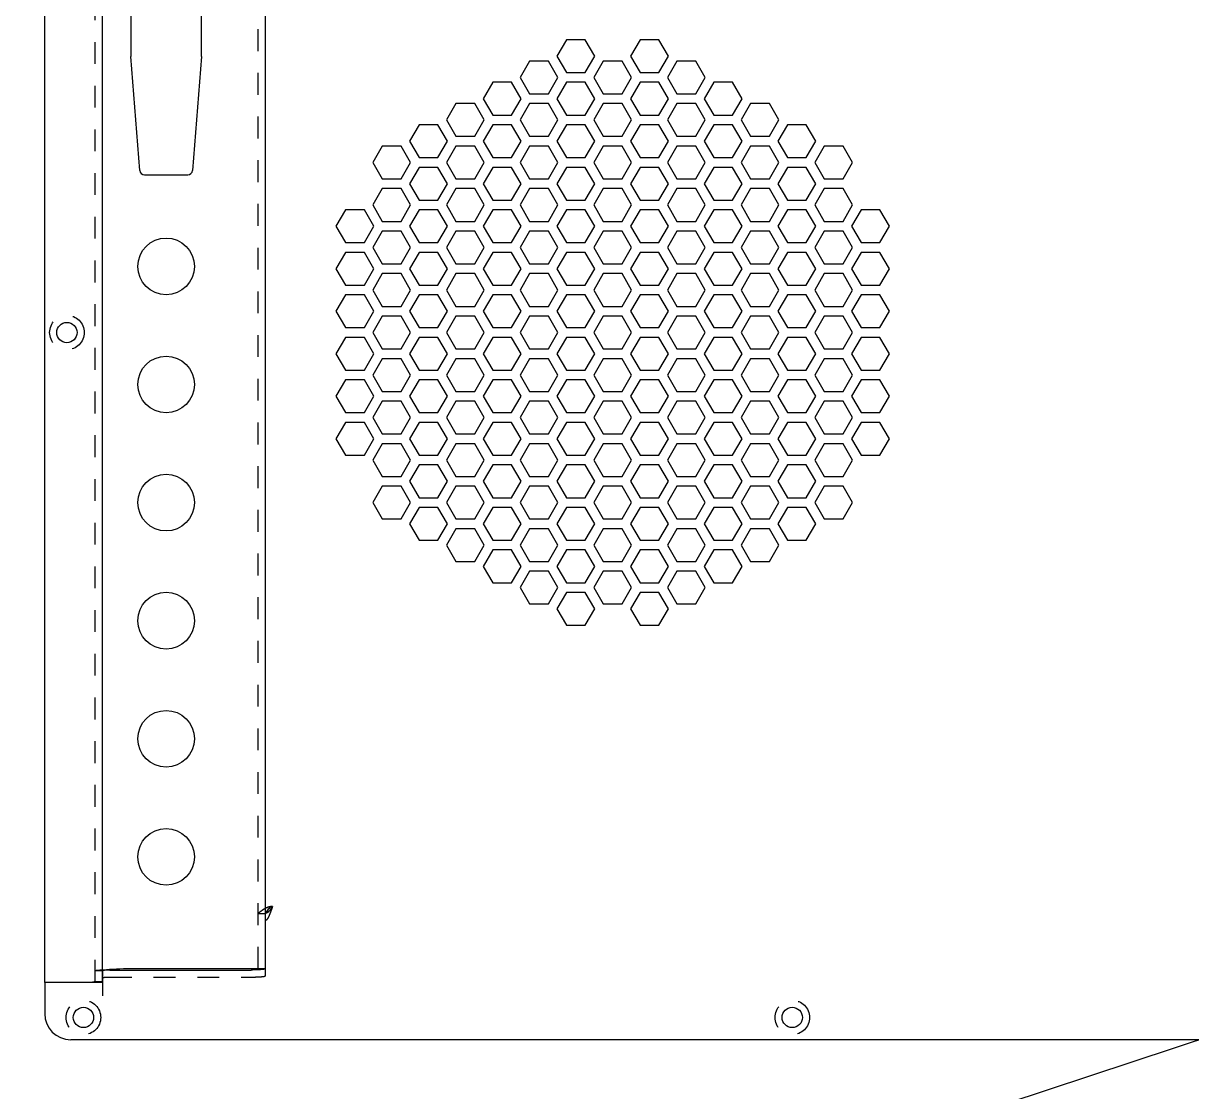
# Model space of a CAD drawing. Header units: millimetres. Extents: x -177 to 18421, y -5017 to 3255.
# Drawn here: x 830.9 to 1078.1, y 1515.5 to 1741.6 of the extents above; entities that cross this region are included whole.
import ezdxf

# ---------------------------------------------------------------- set-up
doc = ezdxf.new("R2010")
doc.units = ezdxf.units.MM
doc.header["$LTSCALE"] = 46.255
doc.linetypes.add('HIDDEN', pattern=[0.2, 0.1, -0.1])
doc.layers.get('0').update_dxf_attribs({"linetype": 'CONTINUOUS'})
doc.layers.add('02___PRT_ALL_AXES', color=7, linetype='CONTINUOUS')
doc.layers.add('DEFAULT_2', color=8, linetype='HIDDEN')

msp = doc.modelspace()

# ---------------------------------------------------------------- linework, layer by layer
msp.add_line((-176.891, 1111.998), (3158.287, 2211.998))
at = {"color": 7, "linetype": 'Continuous'}
for p, q in [((835.429, 1538.574), (835.429, 1820.359)), ((847.629, 1538.761), (847.629, 1809.159)), ((882.129, 1541.468), (882.129, 1806.159)), ((853.629, 1760.759), (853.629, 1734.559)), ((868.629, 1734.559), (868.629, 1760.759)), ((945.834, 1738.123), (943.834, 1734.659)), ((949.834, 1738.123), (945.834, 1738.123)), ((951.834, 1734.659), (949.834, 1738.123)), ((961.423, 1738.123), (959.423, 1734.659)), ((965.423, 1738.123), (961.423, 1738.123)), ((967.423, 1734.659), (965.423, 1738.123)), ((855.555, 1710.479), (853.629, 1734.559)), ((868.629, 1734.559), (866.702, 1710.479)), ((938.04, 1733.623), (936.04, 1730.159)), ((942.04, 1733.623), (938.04, 1733.623)), ((944.04, 1730.159), (942.04, 1733.623)), ((943.834, 1734.659), (945.834, 1731.195)), ((949.834, 1731.195), (951.834, 1734.659)), ((953.629, 1733.623), (951.629, 1730.159)), ((957.629, 1733.623), (953.629, 1733.623)), ((959.629, 1730.159), (957.629, 1733.623)), ((959.423, 1734.659), (961.423, 1731.195)), ((965.423, 1731.195), (967.423, 1734.659)), ((969.217, 1733.623), (967.217, 1730.159)), ((973.217, 1733.623), (969.217, 1733.623)), ((975.217, 1730.159), (973.217, 1733.623)), ((945.834, 1731.195), (949.834, 1731.195)), ((961.423, 1731.195), (965.423, 1731.195)), ((930.246, 1729.123), (928.246, 1725.659)), ((934.246, 1729.123), (930.246, 1729.123)), ((936.246, 1725.659), (934.246, 1729.123)), ((936.04, 1730.159), (938.04, 1726.695)), ((942.04, 1726.695), (944.04, 1730.159)), ((945.834, 1729.123), (943.834, 1725.659)), ((949.834, 1729.123), (945.834, 1729.123)), ((951.834, 1725.659), (949.834, 1729.123)), ((951.629, 1730.159), (953.629, 1726.695)), ((957.629, 1726.695), (959.629, 1730.159)), ((961.423, 1729.123), (959.423, 1725.659)), ((965.423, 1729.123), (961.423, 1729.123)), ((967.423, 1725.659), (965.423, 1729.123)), ((967.217, 1730.159), (969.217, 1726.695)), ((973.217, 1726.695), (975.217, 1730.159)), ((977.011, 1729.123), (975.011, 1725.659)), ((981.011, 1729.123), (977.011, 1729.123)), ((983.011, 1725.659), (981.011, 1729.123)), ((928.246, 1725.659), (930.246, 1722.195)), ((934.246, 1722.195), (936.246, 1725.659)), ((938.04, 1726.695), (942.04, 1726.695)), ((943.834, 1725.659), (945.834, 1722.195)), ((949.834, 1722.195), (951.834, 1725.659)), ((953.629, 1726.695), (957.629, 1726.695)), ((959.423, 1725.659), (961.423, 1722.195)), ((965.423, 1722.195), (967.423, 1725.659)), ((969.217, 1726.695), (973.217, 1726.695)), ((975.011, 1725.659), (977.011, 1722.195)), ((981.011, 1722.195), (983.011, 1725.659)), ((922.452, 1724.623), (920.452, 1721.159)), ((926.452, 1724.623), (922.452, 1724.623)), ((928.452, 1721.159), (926.452, 1724.623)), ((938.04, 1724.623), (936.04, 1721.159)), ((942.04, 1724.623), (938.04, 1724.623)), ((944.04, 1721.159), (942.04, 1724.623)), ((953.629, 1724.623), (951.629, 1721.159)), ((957.629, 1724.623), (953.629, 1724.623)), ((959.629, 1721.159), (957.629, 1724.623)), ((969.217, 1724.623), (967.217, 1721.159)), ((973.217, 1724.623), (969.217, 1724.623)), ((975.217, 1721.159), (973.217, 1724.623)), ((984.805, 1724.623), (982.805, 1721.159)), ((988.805, 1724.623), (984.805, 1724.623)), ((990.805, 1721.159), (988.805, 1724.623)), ((920.452, 1721.159), (922.452, 1717.695)), ((926.452, 1717.695), (928.452, 1721.159)), ((930.246, 1722.195), (934.246, 1722.195)), ((936.04, 1721.159), (938.04, 1717.695)), ((942.04, 1717.695), (944.04, 1721.159)), ((945.834, 1722.195), (949.834, 1722.195)), ((951.629, 1721.159), (953.629, 1717.695)), ((957.629, 1717.695), (959.629, 1721.159)), ((961.423, 1722.195), (965.423, 1722.195)), ((967.217, 1721.159), (969.217, 1717.695)), ((973.217, 1717.695), (975.217, 1721.159)), ((977.011, 1722.195), (981.011, 1722.195)), ((982.805, 1721.159), (984.805, 1717.695)), ((988.805, 1717.695), (990.805, 1721.159)), ((914.657, 1720.123), (912.657, 1716.659)), ((918.657, 1720.123), (914.657, 1720.123)), ((920.657, 1716.659), (918.657, 1720.123)), ((930.246, 1720.123), (928.246, 1716.659)), ((934.246, 1720.123), (930.246, 1720.123)), ((936.246, 1716.659), (934.246, 1720.123)), ((945.834, 1720.123), (943.834, 1716.659)), ((949.834, 1720.123), (945.834, 1720.123)), ((951.834, 1716.659), (949.834, 1720.123)), ((961.423, 1720.123), (959.423, 1716.659)), ((965.423, 1720.123), (961.423, 1720.123)), ((967.423, 1716.659), (965.423, 1720.123)), ((977.011, 1720.123), (975.011, 1716.659)), ((981.011, 1720.123), (977.011, 1720.123)), ((983.011, 1716.659), (981.011, 1720.123)), ((992.6, 1720.123), (990.6, 1716.659)), ((996.6, 1720.123), (992.6, 1720.123)), ((998.6, 1716.659), (996.6, 1720.123)), ((912.657, 1716.659), (914.657, 1713.195)), ((918.657, 1713.195), (920.657, 1716.659)), ((922.452, 1717.695), (926.452, 1717.695)), ((928.246, 1716.659), (930.246, 1713.195)), ((934.246, 1713.195), (936.246, 1716.659)), ((938.04, 1717.695), (942.04, 1717.695)), ((943.834, 1716.659), (945.834, 1713.195)), ((949.834, 1713.195), (951.834, 1716.659)), ((953.629, 1717.695), (957.629, 1717.695)), ((959.423, 1716.659), (961.423, 1713.195)), ((965.423, 1713.195), (967.423, 1716.659)), ((969.217, 1717.695), (973.217, 1717.695)), ((975.011, 1716.659), (977.011, 1713.195)), ((981.011, 1713.195), (983.011, 1716.659)), ((984.805, 1717.695), (988.805, 1717.695)), ((990.6, 1716.659), (992.6, 1713.195)), ((996.6, 1713.195), (998.6, 1716.659)), ((906.863, 1715.623), (904.863, 1712.159)), ((910.863, 1715.623), (906.863, 1715.623)), ((912.863, 1712.159), (910.863, 1715.623)), ((922.452, 1715.623), (920.452, 1712.159)), ((926.452, 1715.623), (922.452, 1715.623)), ((928.452, 1712.159), (926.452, 1715.623)), ((938.04, 1715.623), (936.04, 1712.159)), ((942.04, 1715.623), (938.04, 1715.623)), ((944.04, 1712.159), (942.04, 1715.623)), ((953.629, 1715.623), (951.629, 1712.159)), ((957.629, 1715.623), (953.629, 1715.623)), ((959.629, 1712.159), (957.629, 1715.623)), ((969.217, 1715.623), (967.217, 1712.159)), ((973.217, 1715.623), (969.217, 1715.623)), ((975.217, 1712.159), (973.217, 1715.623)), ((984.805, 1715.623), (982.805, 1712.159)), ((988.805, 1715.623), (984.805, 1715.623)), ((990.805, 1712.159), (988.805, 1715.623)), ((1000.394, 1715.623), (998.394, 1712.159)), ((1004.394, 1715.623), (1000.394, 1715.623)), ((1006.394, 1712.159), (1004.394, 1715.623)), ((904.863, 1712.159), (906.863, 1708.695)), ((910.863, 1708.695), (912.863, 1712.159)), ((914.657, 1711.123), (912.657, 1707.659)), ((914.657, 1713.195), (918.657, 1713.195)), ((918.657, 1711.123), (914.657, 1711.123)), ((920.657, 1707.659), (918.657, 1711.123)), ((920.452, 1712.159), (922.452, 1708.695)), ((926.452, 1708.695), (928.452, 1712.159)), ((930.246, 1711.123), (928.246, 1707.659)), ((930.246, 1713.195), (934.246, 1713.195)), ((934.246, 1711.123), (930.246, 1711.123)), ((936.246, 1707.659), (934.246, 1711.123)), ((936.04, 1712.159), (938.04, 1708.695)), ((942.04, 1708.695), (944.04, 1712.159)), ((945.834, 1711.123), (943.834, 1707.659)), ((945.834, 1713.195), (949.834, 1713.195)), ((949.834, 1711.123), (945.834, 1711.123)), ((951.834, 1707.659), (949.834, 1711.123)), ((951.629, 1712.159), (953.629, 1708.695)), ((957.629, 1708.695), (959.629, 1712.159)), ((961.423, 1711.123), (959.423, 1707.659)), ((961.423, 1713.195), (965.423, 1713.195)), ((965.423, 1711.123), (961.423, 1711.123)), ((967.423, 1707.659), (965.423, 1711.123)), ((967.217, 1712.159), (969.217, 1708.695)), ((973.217, 1708.695), (975.217, 1712.159)), ((977.011, 1711.123), (975.011, 1707.659)), ((977.011, 1713.195), (981.011, 1713.195)), ((981.011, 1711.123), (977.011, 1711.123)), ((983.011, 1707.659), (981.011, 1711.123)), ((982.805, 1712.159), (984.805, 1708.695)), ((988.805, 1708.695), (990.805, 1712.159)), ((992.6, 1711.123), (990.6, 1707.659)), ((992.6, 1713.195), (996.6, 1713.195)), ((996.6, 1711.123), (992.6, 1711.123)), ((998.6, 1707.659), (996.6, 1711.123)), ((998.394, 1712.159), (1000.394, 1708.695)), ((1004.394, 1708.695), (1006.394, 1712.159)), ((856.552, 1709.559), (865.705, 1709.559)), ((906.863, 1708.695), (910.863, 1708.695)), ((922.452, 1708.695), (926.452, 1708.695)), ((938.04, 1708.695), (942.04, 1708.695)), ((953.629, 1708.695), (957.629, 1708.695)), ((969.217, 1708.695), (973.217, 1708.695)), ((984.805, 1708.695), (988.805, 1708.695)), ((1000.394, 1708.695), (1004.394, 1708.695)), ((906.863, 1706.623), (904.863, 1703.159)), ((910.863, 1706.623), (906.863, 1706.623)), ((912.863, 1703.159), (910.863, 1706.623)), ((912.657, 1707.659), (914.657, 1704.195)), ((918.657, 1704.195), (920.657, 1707.659)), ((922.452, 1706.623), (920.452, 1703.159)), ((926.452, 1706.623), (922.452, 1706.623)), ((928.452, 1703.159), (926.452, 1706.623)), ((928.246, 1707.659), (930.246, 1704.195)), ((934.246, 1704.195), (936.246, 1707.659)), ((938.04, 1706.623), (936.04, 1703.159)), ((942.04, 1706.623), (938.04, 1706.623)), ((944.04, 1703.159), (942.04, 1706.623)), ((943.834, 1707.659), (945.834, 1704.195)), ((949.834, 1704.195), (951.834, 1707.659)), ((953.629, 1706.623), (951.629, 1703.159)), ((957.629, 1706.623), (953.629, 1706.623)), ((959.629, 1703.159), (957.629, 1706.623)), ((959.423, 1707.659), (961.423, 1704.195)), ((965.423, 1704.195), (967.423, 1707.659)), ((969.217, 1706.623), (967.217, 1703.159)), ((973.217, 1706.623), (969.217, 1706.623)), ((975.217, 1703.159), (973.217, 1706.623)), ((975.011, 1707.659), (977.011, 1704.195)), ((981.011, 1704.195), (983.011, 1707.659)), ((984.805, 1706.623), (982.805, 1703.159)), ((988.805, 1706.623), (984.805, 1706.623)), ((990.805, 1703.159), (988.805, 1706.623)), ((990.6, 1707.659), (992.6, 1704.195)), ((996.6, 1704.195), (998.6, 1707.659)), ((1000.394, 1706.623), (998.394, 1703.159)), ((1004.394, 1706.623), (1000.394, 1706.623)), ((1006.394, 1703.159), (1004.394, 1706.623)), ((914.657, 1704.195), (918.657, 1704.195)), ((930.246, 1704.195), (934.246, 1704.195)), ((945.834, 1704.195), (949.834, 1704.195)), ((961.423, 1704.195), (965.423, 1704.195)), ((977.011, 1704.195), (981.011, 1704.195)), ((992.6, 1704.195), (996.6, 1704.195)), ((899.069, 1702.123), (897.069, 1698.659)), ((903.069, 1702.123), (899.069, 1702.123)), ((905.069, 1698.659), (903.069, 1702.123)), ((904.863, 1703.159), (906.863, 1699.695)), ((910.863, 1699.695), (912.863, 1703.159)), ((914.657, 1702.123), (912.657, 1698.659)), ((918.657, 1702.123), (914.657, 1702.123)), ((920.657, 1698.659), (918.657, 1702.123)), ((920.452, 1703.159), (922.452, 1699.695)), ((926.452, 1699.695), (928.452, 1703.159)), ((930.246, 1702.123), (928.246, 1698.659)), ((934.246, 1702.123), (930.246, 1702.123)), ((936.246, 1698.659), (934.246, 1702.123)), ((936.04, 1703.159), (938.04, 1699.695)), ((942.04, 1699.695), (944.04, 1703.159)), ((945.834, 1702.123), (943.834, 1698.659)), ((949.834, 1702.123), (945.834, 1702.123)), ((951.834, 1698.659), (949.834, 1702.123)), ((951.629, 1703.159), (953.629, 1699.695)), ((957.629, 1699.695), (959.629, 1703.159)), ((961.423, 1702.123), (959.423, 1698.659)), ((965.423, 1702.123), (961.423, 1702.123)), ((967.423, 1698.659), (965.423, 1702.123)), ((967.217, 1703.159), (969.217, 1699.695)), ((973.217, 1699.695), (975.217, 1703.159)), ((977.011, 1702.123), (975.011, 1698.659)), ((981.011, 1702.123), (977.011, 1702.123)), ((983.011, 1698.659), (981.011, 1702.123)), ((982.805, 1703.159), (984.805, 1699.695)), ((988.805, 1699.695), (990.805, 1703.159)), ((992.6, 1702.123), (990.6, 1698.659)), ((996.6, 1702.123), (992.6, 1702.123)), ((998.6, 1698.659), (996.6, 1702.123)), ((998.394, 1703.159), (1000.394, 1699.695)), ((1004.394, 1699.695), (1006.394, 1703.159)), ((1008.188, 1702.123), (1006.188, 1698.659)), ((1012.188, 1702.123), (1008.188, 1702.123)), ((1014.188, 1698.659), (1012.188, 1702.123)), ((897.069, 1698.659), (899.069, 1695.195)), ((903.069, 1695.195), (905.069, 1698.659)), ((906.863, 1699.695), (910.863, 1699.695)), ((912.657, 1698.659), (914.657, 1695.195)), ((918.657, 1695.195), (920.657, 1698.659)), ((922.452, 1699.695), (926.452, 1699.695)), ((928.246, 1698.659), (930.246, 1695.195)), ((934.246, 1695.195), (936.246, 1698.659)), ((938.04, 1699.695), (942.04, 1699.695)), ((943.834, 1698.659), (945.834, 1695.195)), ((949.834, 1695.195), (951.834, 1698.659)), ((953.629, 1699.695), (957.629, 1699.695)), ((959.423, 1698.659), (961.423, 1695.195)), ((965.423, 1695.195), (967.423, 1698.659)), ((969.217, 1699.695), (973.217, 1699.695)), ((975.011, 1698.659), (977.011, 1695.195)), ((981.011, 1695.195), (983.011, 1698.659)), ((984.805, 1699.695), (988.805, 1699.695)), ((990.6, 1698.659), (992.6, 1695.195)), ((996.6, 1695.195), (998.6, 1698.659)), ((1000.394, 1699.695), (1004.394, 1699.695)), ((1006.188, 1698.659), (1008.188, 1695.195)), ((1012.188, 1695.195), (1014.188, 1698.659)), ((906.863, 1697.623), (904.863, 1694.159)), ((910.863, 1697.623), (906.863, 1697.623)), ((912.863, 1694.159), (910.863, 1697.623)), ((922.452, 1697.623), (920.452, 1694.159)), ((926.452, 1697.623), (922.452, 1697.623)), ((928.452, 1694.159), (926.452, 1697.623)), ((938.04, 1697.623), (936.04, 1694.159)), ((942.04, 1697.623), (938.04, 1697.623)), ((944.04, 1694.159), (942.04, 1697.623)), ((953.629, 1697.623), (951.629, 1694.159)), ((957.629, 1697.623), (953.629, 1697.623)), ((959.629, 1694.159), (957.629, 1697.623)), ((969.217, 1697.623), (967.217, 1694.159)), ((973.217, 1697.623), (969.217, 1697.623)), ((975.217, 1694.159), (973.217, 1697.623)), ((984.805, 1697.623), (982.805, 1694.159)), ((988.805, 1697.623), (984.805, 1697.623)), ((990.805, 1694.159), (988.805, 1697.623)), ((1000.394, 1697.623), (998.394, 1694.159)), ((1004.394, 1697.623), (1000.394, 1697.623)), ((1006.394, 1694.159), (1004.394, 1697.623)), ((899.069, 1695.195), (903.069, 1695.195)), ((904.863, 1694.159), (906.863, 1690.695)), ((910.863, 1690.695), (912.863, 1694.159)), ((914.657, 1695.195), (918.657, 1695.195)), ((920.452, 1694.159), (922.452, 1690.695)), ((926.452, 1690.695), (928.452, 1694.159)), ((930.246, 1695.195), (934.246, 1695.195)), ((936.04, 1694.159), (938.04, 1690.695)), ((942.04, 1690.695), (944.04, 1694.159)), ((945.834, 1695.195), (949.834, 1695.195)), ((951.629, 1694.159), (953.629, 1690.695)), ((957.629, 1690.695), (959.629, 1694.159)), ((961.423, 1695.195), (965.423, 1695.195)), ((967.217, 1694.159), (969.217, 1690.695)), ((973.217, 1690.695), (975.217, 1694.159)), ((977.011, 1695.195), (981.011, 1695.195)), ((982.805, 1694.159), (984.805, 1690.695)), ((988.805, 1690.695), (990.805, 1694.159)), ((992.6, 1695.195), (996.6, 1695.195)), ((998.394, 1694.159), (1000.394, 1690.695)), ((1004.394, 1690.695), (1006.394, 1694.159)), ((1008.188, 1695.195), (1012.188, 1695.195)), ((899.069, 1693.123), (897.069, 1689.659)), ((903.069, 1693.123), (899.069, 1693.123)), ((905.069, 1689.659), (903.069, 1693.123)), ((914.657, 1693.123), (912.657, 1689.659)), ((918.657, 1693.123), (914.657, 1693.123)), ((920.657, 1689.659), (918.657, 1693.123)), ((930.246, 1693.123), (928.246, 1689.659)), ((934.246, 1693.123), (930.246, 1693.123)), ((936.246, 1689.659), (934.246, 1693.123)), ((945.834, 1693.123), (943.834, 1689.659)), ((949.834, 1693.123), (945.834, 1693.123)), ((951.834, 1689.659), (949.834, 1693.123)), ((961.423, 1693.123), (959.423, 1689.659)), ((965.423, 1693.123), (961.423, 1693.123)), ((967.423, 1689.659), (965.423, 1693.123)), ((977.011, 1693.123), (975.011, 1689.659)), ((981.011, 1693.123), (977.011, 1693.123)), ((983.011, 1689.659), (981.011, 1693.123)), ((992.6, 1693.123), (990.6, 1689.659)), ((996.6, 1693.123), (992.6, 1693.123)), ((998.6, 1689.659), (996.6, 1693.123)), ((1008.188, 1693.123), (1006.188, 1689.659)), ((1012.188, 1693.123), (1008.188, 1693.123)), ((1014.188, 1689.659), (1012.188, 1693.123)), ((897.069, 1689.659), (899.069, 1686.195)), ((903.069, 1686.195), (905.069, 1689.659)), ((906.863, 1688.623), (904.863, 1685.159)), ((906.863, 1690.695), (910.863, 1690.695)), ((910.863, 1688.623), (906.863, 1688.623)), ((912.863, 1685.159), (910.863, 1688.623)), ((912.657, 1689.659), (914.657, 1686.195)), ((918.657, 1686.195), (920.657, 1689.659)), ((922.452, 1688.623), (920.452, 1685.159)), ((922.452, 1690.695), (926.452, 1690.695)), ((926.452, 1688.623), (922.452, 1688.623)), ((928.452, 1685.159), (926.452, 1688.623)), ((928.246, 1689.659), (930.246, 1686.195)), ((934.246, 1686.195), (936.246, 1689.659)), ((938.04, 1688.623), (936.04, 1685.159)), ((938.04, 1690.695), (942.04, 1690.695)), ((942.04, 1688.623), (938.04, 1688.623)), ((944.04, 1685.159), (942.04, 1688.623)), ((943.834, 1689.659), (945.834, 1686.195)), ((949.834, 1686.195), (951.834, 1689.659)), ((953.629, 1688.623), (951.629, 1685.159)), ((953.629, 1690.695), (957.629, 1690.695)), ((957.629, 1688.623), (953.629, 1688.623)), ((959.629, 1685.159), (957.629, 1688.623)), ((959.423, 1689.659), (961.423, 1686.195)), ((965.423, 1686.195), (967.423, 1689.659)), ((969.217, 1688.623), (967.217, 1685.159)), ((969.217, 1690.695), (973.217, 1690.695)), ((973.217, 1688.623), (969.217, 1688.623)), ((975.217, 1685.159), (973.217, 1688.623)), ((975.011, 1689.659), (977.011, 1686.195)), ((981.011, 1686.195), (983.011, 1689.659)), ((984.805, 1688.623), (982.805, 1685.159)), ((984.805, 1690.695), (988.805, 1690.695)), ((988.805, 1688.623), (984.805, 1688.623)), ((990.805, 1685.159), (988.805, 1688.623)), ((990.6, 1689.659), (992.6, 1686.195)), ((996.6, 1686.195), (998.6, 1689.659)), ((1000.394, 1688.623), (998.394, 1685.159)), ((1000.394, 1690.695), (1004.394, 1690.695)), ((1004.394, 1688.623), (1000.394, 1688.623)), ((1006.394, 1685.159), (1004.394, 1688.623)), ((1006.188, 1689.659), (1008.188, 1686.195)), ((1012.188, 1686.195), (1014.188, 1689.659)), ((899.069, 1686.195), (903.069, 1686.195)), ((914.657, 1686.195), (918.657, 1686.195)), ((930.246, 1686.195), (934.246, 1686.195)), ((945.834, 1686.195), (949.834, 1686.195)), ((961.423, 1686.195), (965.423, 1686.195)), ((977.011, 1686.195), (981.011, 1686.195)), ((992.6, 1686.195), (996.6, 1686.195)), ((1008.188, 1686.195), (1012.188, 1686.195)), ((899.069, 1684.123), (897.069, 1680.659)), ((903.069, 1684.123), (899.069, 1684.123)), ((905.069, 1680.659), (903.069, 1684.123)), ((904.863, 1685.159), (906.863, 1681.695)), ((910.863, 1681.695), (912.863, 1685.159)), ((914.657, 1684.123), (912.657, 1680.659)), ((918.657, 1684.123), (914.657, 1684.123)), ((920.657, 1680.659), (918.657, 1684.123)), ((920.452, 1685.159), (922.452, 1681.695)), ((926.452, 1681.695), (928.452, 1685.159)), ((930.246, 1684.123), (928.246, 1680.659)), ((934.246, 1684.123), (930.246, 1684.123)), ((936.246, 1680.659), (934.246, 1684.123)), ((936.04, 1685.159), (938.04, 1681.695)), ((942.04, 1681.695), (944.04, 1685.159)), ((945.834, 1684.123), (943.834, 1680.659)), ((949.834, 1684.123), (945.834, 1684.123)), ((951.834, 1680.659), (949.834, 1684.123)), ((951.629, 1685.159), (953.629, 1681.695)), ((957.629, 1681.695), (959.629, 1685.159)), ((961.423, 1684.123), (959.423, 1680.659)), ((965.423, 1684.123), (961.423, 1684.123)), ((967.423, 1680.659), (965.423, 1684.123)), ((967.217, 1685.159), (969.217, 1681.695)), ((973.217, 1681.695), (975.217, 1685.159)), ((977.011, 1684.123), (975.011, 1680.659)), ((981.011, 1684.123), (977.011, 1684.123)), ((983.011, 1680.659), (981.011, 1684.123)), ((982.805, 1685.159), (984.805, 1681.695)), ((988.805, 1681.695), (990.805, 1685.159)), ((992.6, 1684.123), (990.6, 1680.659)), ((996.6, 1684.123), (992.6, 1684.123)), ((998.6, 1680.659), (996.6, 1684.123)), ((998.394, 1685.159), (1000.394, 1681.695)), ((1004.394, 1681.695), (1006.394, 1685.159)), ((1008.188, 1684.123), (1006.188, 1680.659)), ((1012.188, 1684.123), (1008.188, 1684.123)), ((1014.188, 1680.659), (1012.188, 1684.123)), ((906.863, 1681.695), (910.863, 1681.695)), ((922.452, 1681.695), (926.452, 1681.695)), ((938.04, 1681.695), (942.04, 1681.695)), ((953.629, 1681.695), (957.629, 1681.695)), ((969.217, 1681.695), (973.217, 1681.695)), ((984.805, 1681.695), (988.805, 1681.695)), ((1000.394, 1681.695), (1004.394, 1681.695)), ((897.069, 1680.659), (899.069, 1677.195)), ((903.069, 1677.195), (905.069, 1680.659)), ((906.863, 1679.623), (904.863, 1676.159)), ((910.863, 1679.623), (906.863, 1679.623)), ((912.863, 1676.159), (910.863, 1679.623)), ((912.657, 1680.659), (914.657, 1677.195)), ((918.657, 1677.195), (920.657, 1680.659)), ((922.452, 1679.623), (920.452, 1676.159)), ((926.452, 1679.623), (922.452, 1679.623)), ((928.452, 1676.159), (926.452, 1679.623)), ((928.246, 1680.659), (930.246, 1677.195)), ((934.246, 1677.195), (936.246, 1680.659)), ((938.04, 1679.623), (936.04, 1676.159)), ((942.04, 1679.623), (938.04, 1679.623)), ((944.04, 1676.159), (942.04, 1679.623)), ((943.834, 1680.659), (945.834, 1677.195)), ((949.834, 1677.195), (951.834, 1680.659)), ((953.629, 1679.623), (951.629, 1676.159)), ((957.629, 1679.623), (953.629, 1679.623)), ((959.629, 1676.159), (957.629, 1679.623)), ((959.423, 1680.659), (961.423, 1677.195)), ((965.423, 1677.195), (967.423, 1680.659)), ((969.217, 1679.623), (967.217, 1676.159)), ((973.217, 1679.623), (969.217, 1679.623)), ((975.217, 1676.159), (973.217, 1679.623)), ((975.011, 1680.659), (977.011, 1677.195)), ((981.011, 1677.195), (983.011, 1680.659)), ((984.805, 1679.623), (982.805, 1676.159)), ((988.805, 1679.623), (984.805, 1679.623)), ((990.805, 1676.159), (988.805, 1679.623)), ((990.6, 1680.659), (992.6, 1677.195)), ((996.6, 1677.195), (998.6, 1680.659)), ((1000.394, 1679.623), (998.394, 1676.159)), ((1004.394, 1679.623), (1000.394, 1679.623)), ((1006.394, 1676.159), (1004.394, 1679.623)), ((1006.188, 1680.659), (1008.188, 1677.195)), ((1012.188, 1677.195), (1014.188, 1680.659)), ((899.069, 1677.195), (903.069, 1677.195)), ((904.863, 1676.159), (906.863, 1672.695)), ((910.863, 1672.695), (912.863, 1676.159)), ((914.657, 1677.195), (918.657, 1677.195)), ((920.452, 1676.159), (922.452, 1672.695)), ((926.452, 1672.695), (928.452, 1676.159)), ((930.246, 1677.195), (934.246, 1677.195)), ((936.04, 1676.159), (938.04, 1672.695)), ((942.04, 1672.695), (944.04, 1676.159)), ((945.834, 1677.195), (949.834, 1677.195)), ((951.629, 1676.159), (953.629, 1672.695)), ((957.629, 1672.695), (959.629, 1676.159)), ((961.423, 1677.195), (965.423, 1677.195)), ((967.217, 1676.159), (969.217, 1672.695)), ((973.217, 1672.695), (975.217, 1676.159)), ((977.011, 1677.195), (981.011, 1677.195)), ((982.805, 1676.159), (984.805, 1672.695)), ((988.805, 1672.695), (990.805, 1676.159)), ((992.6, 1677.195), (996.6, 1677.195)), ((998.394, 1676.159), (1000.394, 1672.695)), ((1004.394, 1672.695), (1006.394, 1676.159)), ((1008.188, 1677.195), (1012.188, 1677.195)), ((899.069, 1675.123), (897.069, 1671.659)), ((903.069, 1675.123), (899.069, 1675.123)), ((905.069, 1671.659), (903.069, 1675.123)), ((914.657, 1675.123), (912.657, 1671.659)), ((918.657, 1675.123), (914.657, 1675.123)), ((920.657, 1671.659), (918.657, 1675.123)), ((930.246, 1675.123), (928.246, 1671.659)), ((934.246, 1675.123), (930.246, 1675.123)), ((936.246, 1671.659), (934.246, 1675.123)), ((945.834, 1675.123), (943.834, 1671.659)), ((949.834, 1675.123), (945.834, 1675.123)), ((951.834, 1671.659), (949.834, 1675.123)), ((961.423, 1675.123), (959.423, 1671.659)), ((965.423, 1675.123), (961.423, 1675.123)), ((967.423, 1671.659), (965.423, 1675.123)), ((977.011, 1675.123), (975.011, 1671.659)), ((981.011, 1675.123), (977.011, 1675.123)), ((983.011, 1671.659), (981.011, 1675.123)), ((992.6, 1675.123), (990.6, 1671.659)), ((996.6, 1675.123), (992.6, 1675.123)), ((998.6, 1671.659), (996.6, 1675.123)), ((1008.188, 1675.123), (1006.188, 1671.659)), ((1012.188, 1675.123), (1008.188, 1675.123)), ((1014.188, 1671.659), (1012.188, 1675.123)), ((897.069, 1671.659), (899.069, 1668.195)), ((903.069, 1668.195), (905.069, 1671.659)), ((906.863, 1672.695), (910.863, 1672.695)), ((912.657, 1671.659), (914.657, 1668.195)), ((918.657, 1668.195), (920.657, 1671.659)), ((922.452, 1672.695), (926.452, 1672.695)), ((928.246, 1671.659), (930.246, 1668.195)), ((934.246, 1668.195), (936.246, 1671.659)), ((938.04, 1672.695), (942.04, 1672.695)), ((943.834, 1671.659), (945.834, 1668.195)), ((949.834, 1668.195), (951.834, 1671.659)), ((953.629, 1672.695), (957.629, 1672.695)), ((959.423, 1671.659), (961.423, 1668.195)), ((965.423, 1668.195), (967.423, 1671.659)), ((969.217, 1672.695), (973.217, 1672.695)), ((975.011, 1671.659), (977.011, 1668.195)), ((981.011, 1668.195), (983.011, 1671.659)), ((984.805, 1672.695), (988.805, 1672.695)), ((990.6, 1671.659), (992.6, 1668.195)), ((996.6, 1668.195), (998.6, 1671.659)), ((1000.394, 1672.695), (1004.394, 1672.695)), ((1006.188, 1671.659), (1008.188, 1668.195)), ((1012.188, 1668.195), (1014.188, 1671.659)), ((906.863, 1670.623), (904.863, 1667.159)), ((910.863, 1670.623), (906.863, 1670.623)), ((912.863, 1667.159), (910.863, 1670.623)), ((922.452, 1670.623), (920.452, 1667.159)), ((926.452, 1670.623), (922.452, 1670.623)), ((928.452, 1667.159), (926.452, 1670.623)), ((938.04, 1670.623), (936.04, 1667.159)), ((942.04, 1670.623), (938.04, 1670.623)), ((944.04, 1667.159), (942.04, 1670.623)), ((953.629, 1670.623), (951.629, 1667.159)), ((957.629, 1670.623), (953.629, 1670.623)), ((959.629, 1667.159), (957.629, 1670.623)), ((969.217, 1670.623), (967.217, 1667.159)), ((973.217, 1670.623), (969.217, 1670.623)), ((975.217, 1667.159), (973.217, 1670.623)), ((984.805, 1670.623), (982.805, 1667.159)), ((988.805, 1670.623), (984.805, 1670.623)), ((990.805, 1667.159), (988.805, 1670.623)), ((1000.394, 1670.623), (998.394, 1667.159)), ((1004.394, 1670.623), (1000.394, 1670.623)), ((1006.394, 1667.159), (1004.394, 1670.623)), ((899.069, 1668.195), (903.069, 1668.195)), ((904.863, 1667.159), (906.863, 1663.695)), ((910.863, 1663.695), (912.863, 1667.159)), ((914.657, 1668.195), (918.657, 1668.195)), ((920.452, 1667.159), (922.452, 1663.695)), ((926.452, 1663.695), (928.452, 1667.159)), ((930.246, 1668.195), (934.246, 1668.195)), ((936.04, 1667.159), (938.04, 1663.695)), ((942.04, 1663.695), (944.04, 1667.159)), ((945.834, 1668.195), (949.834, 1668.195)), ((951.629, 1667.159), (953.629, 1663.695)), ((957.629, 1663.695), (959.629, 1667.159)), ((961.423, 1668.195), (965.423, 1668.195)), ((967.217, 1667.159), (969.217, 1663.695)), ((973.217, 1663.695), (975.217, 1667.159)), ((977.011, 1668.195), (981.011, 1668.195)), ((982.805, 1667.159), (984.805, 1663.695)), ((988.805, 1663.695), (990.805, 1667.159)), ((992.6, 1668.195), (996.6, 1668.195)), ((998.394, 1667.159), (1000.394, 1663.695)), ((1004.394, 1663.695), (1006.394, 1667.159)), ((1008.188, 1668.195), (1012.188, 1668.195)), ((899.069, 1666.123), (897.069, 1662.659)), ((903.069, 1666.123), (899.069, 1666.123)), ((905.069, 1662.659), (903.069, 1666.123)), ((914.657, 1666.123), (912.657, 1662.659)), ((918.657, 1666.123), (914.657, 1666.123)), ((920.657, 1662.659), (918.657, 1666.123)), ((930.246, 1666.123), (928.246, 1662.659)), ((934.246, 1666.123), (930.246, 1666.123)), ((936.246, 1662.659), (934.246, 1666.123)), ((945.834, 1666.123), (943.834, 1662.659)), ((949.834, 1666.123), (945.834, 1666.123)), ((951.834, 1662.659), (949.834, 1666.123)), ((961.423, 1666.123), (959.423, 1662.659)), ((965.423, 1666.123), (961.423, 1666.123)), ((967.423, 1662.659), (965.423, 1666.123)), ((977.011, 1666.123), (975.011, 1662.659)), ((981.011, 1666.123), (977.011, 1666.123)), ((983.011, 1662.659), (981.011, 1666.123)), ((992.6, 1666.123), (990.6, 1662.659)), ((996.6, 1666.123), (992.6, 1666.123)), ((998.6, 1662.659), (996.6, 1666.123)), ((1008.188, 1666.123), (1006.188, 1662.659)), ((1012.188, 1666.123), (1008.188, 1666.123)), ((1014.188, 1662.659), (1012.188, 1666.123)), ((897.069, 1662.659), (899.069, 1659.195)), ((903.069, 1659.195), (905.069, 1662.659)), ((906.863, 1661.623), (904.863, 1658.159)), ((906.863, 1663.695), (910.863, 1663.695)), ((910.863, 1661.623), (906.863, 1661.623)), ((912.863, 1658.159), (910.863, 1661.623)), ((912.657, 1662.659), (914.657, 1659.195)), ((918.657, 1659.195), (920.657, 1662.659)), ((922.452, 1661.623), (920.452, 1658.159)), ((922.452, 1663.695), (926.452, 1663.695)), ((926.452, 1661.623), (922.452, 1661.623)), ((928.452, 1658.159), (926.452, 1661.623)), ((928.246, 1662.659), (930.246, 1659.195)), ((934.246, 1659.195), (936.246, 1662.659)), ((938.04, 1661.623), (936.04, 1658.159)), ((938.04, 1663.695), (942.04, 1663.695)), ((942.04, 1661.623), (938.04, 1661.623)), ((944.04, 1658.159), (942.04, 1661.623)), ((943.834, 1662.659), (945.834, 1659.195)), ((949.834, 1659.195), (951.834, 1662.659)), ((953.629, 1661.623), (951.629, 1658.159)), ((953.629, 1663.695), (957.629, 1663.695)), ((957.629, 1661.623), (953.629, 1661.623)), ((959.629, 1658.159), (957.629, 1661.623)), ((959.423, 1662.659), (961.423, 1659.195)), ((965.423, 1659.195), (967.423, 1662.659)), ((969.217, 1661.623), (967.217, 1658.159)), ((969.217, 1663.695), (973.217, 1663.695)), ((973.217, 1661.623), (969.217, 1661.623)), ((975.217, 1658.159), (973.217, 1661.623)), ((975.011, 1662.659), (977.011, 1659.195)), ((981.011, 1659.195), (983.011, 1662.659)), ((984.805, 1661.623), (982.805, 1658.159)), ((984.805, 1663.695), (988.805, 1663.695)), ((988.805, 1661.623), (984.805, 1661.623)), ((990.805, 1658.159), (988.805, 1661.623)), ((990.6, 1662.659), (992.6, 1659.195)), ((996.6, 1659.195), (998.6, 1662.659)), ((1000.394, 1661.623), (998.394, 1658.159)), ((1000.394, 1663.695), (1004.394, 1663.695)), ((1004.394, 1661.623), (1000.394, 1661.623)), ((1006.394, 1658.159), (1004.394, 1661.623)), ((1006.188, 1662.659), (1008.188, 1659.195)), ((1012.188, 1659.195), (1014.188, 1662.659)), ((899.069, 1659.195), (903.069, 1659.195)), ((914.657, 1659.195), (918.657, 1659.195)), ((930.246, 1659.195), (934.246, 1659.195)), ((945.834, 1659.195), (949.834, 1659.195)), ((961.423, 1659.195), (965.423, 1659.195)), ((977.011, 1659.195), (981.011, 1659.195)), ((992.6, 1659.195), (996.6, 1659.195)), ((1008.188, 1659.195), (1012.188, 1659.195)), ((899.069, 1657.123), (897.069, 1653.659)), ((903.069, 1657.123), (899.069, 1657.123)), ((905.069, 1653.659), (903.069, 1657.123)), ((904.863, 1658.159), (906.863, 1654.695)), ((910.863, 1654.695), (912.863, 1658.159)), ((914.657, 1657.123), (912.657, 1653.659)), ((918.657, 1657.123), (914.657, 1657.123)), ((920.657, 1653.659), (918.657, 1657.123)), ((920.452, 1658.159), (922.452, 1654.695)), ((926.452, 1654.695), (928.452, 1658.159)), ((930.246, 1657.123), (928.246, 1653.659)), ((934.246, 1657.123), (930.246, 1657.123)), ((936.246, 1653.659), (934.246, 1657.123)), ((936.04, 1658.159), (938.04, 1654.695)), ((942.04, 1654.695), (944.04, 1658.159)), ((945.834, 1657.123), (943.834, 1653.659)), ((949.834, 1657.123), (945.834, 1657.123)), ((951.834, 1653.659), (949.834, 1657.123)), ((951.629, 1658.159), (953.629, 1654.695)), ((957.629, 1654.695), (959.629, 1658.159)), ((961.423, 1657.123), (959.423, 1653.659)), ((965.423, 1657.123), (961.423, 1657.123)), ((967.423, 1653.659), (965.423, 1657.123)), ((967.217, 1658.159), (969.217, 1654.695)), ((973.217, 1654.695), (975.217, 1658.159)), ((977.011, 1657.123), (975.011, 1653.659)), ((981.011, 1657.123), (977.011, 1657.123)), ((983.011, 1653.659), (981.011, 1657.123)), ((982.805, 1658.159), (984.805, 1654.695)), ((988.805, 1654.695), (990.805, 1658.159)), ((992.6, 1657.123), (990.6, 1653.659)), ((996.6, 1657.123), (992.6, 1657.123)), ((998.6, 1653.659), (996.6, 1657.123)), ((998.394, 1658.159), (1000.394, 1654.695)), ((1004.394, 1654.695), (1006.394, 1658.159)), ((1008.188, 1657.123), (1006.188, 1653.659)), ((1012.188, 1657.123), (1008.188, 1657.123)), ((1014.188, 1653.659), (1012.188, 1657.123)), ((906.863, 1654.695), (910.863, 1654.695)), ((922.452, 1654.695), (926.452, 1654.695)), ((938.04, 1654.695), (942.04, 1654.695)), ((953.629, 1654.695), (957.629, 1654.695)), ((969.217, 1654.695), (973.217, 1654.695)), ((984.805, 1654.695), (988.805, 1654.695)), ((1000.394, 1654.695), (1004.394, 1654.695)), ((897.069, 1653.659), (899.069, 1650.195)), ((903.069, 1650.195), (905.069, 1653.659)), ((906.863, 1652.623), (904.863, 1649.159)), ((910.863, 1652.623), (906.863, 1652.623)), ((912.863, 1649.159), (910.863, 1652.623)), ((912.657, 1653.659), (914.657, 1650.195)), ((918.657, 1650.195), (920.657, 1653.659)), ((922.452, 1652.623), (920.452, 1649.159)), ((926.452, 1652.623), (922.452, 1652.623)), ((928.452, 1649.159), (926.452, 1652.623)), ((928.246, 1653.659), (930.246, 1650.195)), ((934.246, 1650.195), (936.246, 1653.659)), ((938.04, 1652.623), (936.04, 1649.159)), ((942.04, 1652.623), (938.04, 1652.623)), ((944.04, 1649.159), (942.04, 1652.623)), ((943.834, 1653.659), (945.834, 1650.195)), ((949.834, 1650.195), (951.834, 1653.659)), ((953.629, 1652.623), (951.629, 1649.159)), ((957.629, 1652.623), (953.629, 1652.623)), ((959.629, 1649.159), (957.629, 1652.623)), ((959.423, 1653.659), (961.423, 1650.195)), ((965.423, 1650.195), (967.423, 1653.659)), ((969.217, 1652.623), (967.217, 1649.159)), ((973.217, 1652.623), (969.217, 1652.623)), ((975.217, 1649.159), (973.217, 1652.623)), ((975.011, 1653.659), (977.011, 1650.195)), ((981.011, 1650.195), (983.011, 1653.659)), ((984.805, 1652.623), (982.805, 1649.159)), ((988.805, 1652.623), (984.805, 1652.623)), ((990.805, 1649.159), (988.805, 1652.623)), ((990.6, 1653.659), (992.6, 1650.195)), ((996.6, 1650.195), (998.6, 1653.659)), ((1000.394, 1652.623), (998.394, 1649.159)), ((1004.394, 1652.623), (1000.394, 1652.623)), ((1006.394, 1649.159), (1004.394, 1652.623)), ((1006.188, 1653.659), (1008.188, 1650.195)), ((1012.188, 1650.195), (1014.188, 1653.659)), ((899.069, 1650.195), (903.069, 1650.195)), ((904.863, 1649.159), (906.863, 1645.695)), ((910.863, 1645.695), (912.863, 1649.159)), ((914.657, 1650.195), (918.657, 1650.195)), ((920.452, 1649.159), (922.452, 1645.695)), ((926.452, 1645.695), (928.452, 1649.159)), ((930.246, 1650.195), (934.246, 1650.195)), ((936.04, 1649.159), (938.04, 1645.695)), ((942.04, 1645.695), (944.04, 1649.159)), ((945.834, 1650.195), (949.834, 1650.195)), ((951.629, 1649.159), (953.629, 1645.695)), ((957.629, 1645.695), (959.629, 1649.159)), ((961.423, 1650.195), (965.423, 1650.195)), ((967.217, 1649.159), (969.217, 1645.695)), ((973.217, 1645.695), (975.217, 1649.159)), ((977.011, 1650.195), (981.011, 1650.195)), ((982.805, 1649.159), (984.805, 1645.695)), ((988.805, 1645.695), (990.805, 1649.159)), ((992.6, 1650.195), (996.6, 1650.195)), ((998.394, 1649.159), (1000.394, 1645.695)), ((1004.394, 1645.695), (1006.394, 1649.159)), ((1008.188, 1650.195), (1012.188, 1650.195)), ((914.657, 1648.123), (912.657, 1644.659)), ((918.657, 1648.123), (914.657, 1648.123)), ((920.657, 1644.659), (918.657, 1648.123)), ((930.246, 1648.123), (928.246, 1644.659)), ((934.246, 1648.123), (930.246, 1648.123)), ((936.246, 1644.659), (934.246, 1648.123)), ((945.834, 1648.123), (943.834, 1644.659)), ((949.834, 1648.123), (945.834, 1648.123)), ((951.834, 1644.659), (949.834, 1648.123)), ((961.423, 1648.123), (959.423, 1644.659)), ((965.423, 1648.123), (961.423, 1648.123)), ((967.423, 1644.659), (965.423, 1648.123)), ((977.011, 1648.123), (975.011, 1644.659)), ((981.011, 1648.123), (977.011, 1648.123)), ((983.011, 1644.659), (981.011, 1648.123)), ((992.6, 1648.123), (990.6, 1644.659)), ((996.6, 1648.123), (992.6, 1648.123)), ((998.6, 1644.659), (996.6, 1648.123)), ((906.863, 1645.695), (910.863, 1645.695)), ((912.657, 1644.659), (914.657, 1641.195)), ((918.657, 1641.195), (920.657, 1644.659)), ((922.452, 1645.695), (926.452, 1645.695)), ((928.246, 1644.659), (930.246, 1641.195)), ((934.246, 1641.195), (936.246, 1644.659)), ((938.04, 1645.695), (942.04, 1645.695)), ((943.834, 1644.659), (945.834, 1641.195)), ((949.834, 1641.195), (951.834, 1644.659)), ((953.629, 1645.695), (957.629, 1645.695)), ((959.423, 1644.659), (961.423, 1641.195)), ((965.423, 1641.195), (967.423, 1644.659)), ((969.217, 1645.695), (973.217, 1645.695)), ((975.011, 1644.659), (977.011, 1641.195)), ((981.011, 1641.195), (983.011, 1644.659)), ((984.805, 1645.695), (988.805, 1645.695)), ((990.6, 1644.659), (992.6, 1641.195)), ((996.6, 1641.195), (998.6, 1644.659)), ((1000.394, 1645.695), (1004.394, 1645.695)), ((906.863, 1643.623), (904.863, 1640.159)), ((910.863, 1643.623), (906.863, 1643.623)), ((912.863, 1640.159), (910.863, 1643.623)), ((922.452, 1643.623), (920.452, 1640.159)), ((926.452, 1643.623), (922.452, 1643.623)), ((928.452, 1640.159), (926.452, 1643.623)), ((938.04, 1643.623), (936.04, 1640.159)), ((942.04, 1643.623), (938.04, 1643.623)), ((944.04, 1640.159), (942.04, 1643.623)), ((953.629, 1643.623), (951.629, 1640.159)), ((957.629, 1643.623), (953.629, 1643.623)), ((959.629, 1640.159), (957.629, 1643.623)), ((969.217, 1643.623), (967.217, 1640.159)), ((973.217, 1643.623), (969.217, 1643.623)), ((975.217, 1640.159), (973.217, 1643.623)), ((984.805, 1643.623), (982.805, 1640.159)), ((988.805, 1643.623), (984.805, 1643.623)), ((990.805, 1640.159), (988.805, 1643.623)), ((1000.394, 1643.623), (998.394, 1640.159)), ((1004.394, 1643.623), (1000.394, 1643.623)), ((1006.394, 1640.159), (1004.394, 1643.623)), ((904.863, 1640.159), (906.863, 1636.695)), ((910.863, 1636.695), (912.863, 1640.159)), ((914.657, 1639.123), (912.657, 1635.659)), ((914.657, 1641.195), (918.657, 1641.195)), ((918.657, 1639.123), (914.657, 1639.123)), ((920.657, 1635.659), (918.657, 1639.123)), ((920.452, 1640.159), (922.452, 1636.695)), ((926.452, 1636.695), (928.452, 1640.159)), ((930.246, 1639.123), (928.246, 1635.659)), ((930.246, 1641.195), (934.246, 1641.195)), ((934.246, 1639.123), (930.246, 1639.123)), ((936.246, 1635.659), (934.246, 1639.123)), ((936.04, 1640.159), (938.04, 1636.695)), ((942.04, 1636.695), (944.04, 1640.159)), ((945.834, 1639.123), (943.834, 1635.659)), ((945.834, 1641.195), (949.834, 1641.195)), ((949.834, 1639.123), (945.834, 1639.123)), ((951.834, 1635.659), (949.834, 1639.123)), ((951.629, 1640.159), (953.629, 1636.695)), ((957.629, 1636.695), (959.629, 1640.159)), ((961.423, 1639.123), (959.423, 1635.659)), ((961.423, 1641.195), (965.423, 1641.195)), ((965.423, 1639.123), (961.423, 1639.123)), ((967.423, 1635.659), (965.423, 1639.123)), ((967.217, 1640.159), (969.217, 1636.695)), ((973.217, 1636.695), (975.217, 1640.159)), ((977.011, 1639.123), (975.011, 1635.659)), ((977.011, 1641.195), (981.011, 1641.195)), ((981.011, 1639.123), (977.011, 1639.123)), ((983.011, 1635.659), (981.011, 1639.123)), ((982.805, 1640.159), (984.805, 1636.695)), ((988.805, 1636.695), (990.805, 1640.159)), ((992.6, 1639.123), (990.6, 1635.659)), ((992.6, 1641.195), (996.6, 1641.195)), ((996.6, 1639.123), (992.6, 1639.123)), ((998.6, 1635.659), (996.6, 1639.123)), ((998.394, 1640.159), (1000.394, 1636.695)), ((1004.394, 1636.695), (1006.394, 1640.159)), ((906.863, 1636.695), (910.863, 1636.695)), ((922.452, 1636.695), (926.452, 1636.695)), ((938.04, 1636.695), (942.04, 1636.695)), ((953.629, 1636.695), (957.629, 1636.695)), ((969.217, 1636.695), (973.217, 1636.695)), ((984.805, 1636.695), (988.805, 1636.695)), ((1000.394, 1636.695), (1004.394, 1636.695)), ((912.657, 1635.659), (914.657, 1632.195)), ((918.657, 1632.195), (920.657, 1635.659)), ((922.452, 1634.623), (920.452, 1631.159)), ((926.452, 1634.623), (922.452, 1634.623)), ((928.452, 1631.159), (926.452, 1634.623)), ((928.246, 1635.659), (930.246, 1632.195)), ((934.246, 1632.195), (936.246, 1635.659)), ((938.04, 1634.623), (936.04, 1631.159)), ((942.04, 1634.623), (938.04, 1634.623)), ((944.04, 1631.159), (942.04, 1634.623)), ((943.834, 1635.659), (945.834, 1632.195)), ((949.834, 1632.195), (951.834, 1635.659)), ((953.629, 1634.623), (951.629, 1631.159)), ((957.629, 1634.623), (953.629, 1634.623)), ((959.629, 1631.159), (957.629, 1634.623)), ((959.423, 1635.659), (961.423, 1632.195)), ((965.423, 1632.195), (967.423, 1635.659)), ((969.217, 1634.623), (967.217, 1631.159)), ((973.217, 1634.623), (969.217, 1634.623)), ((975.217, 1631.159), (973.217, 1634.623)), ((975.011, 1635.659), (977.011, 1632.195)), ((981.011, 1632.195), (983.011, 1635.659)), ((984.805, 1634.623), (982.805, 1631.159)), ((988.805, 1634.623), (984.805, 1634.623)), ((990.805, 1631.159), (988.805, 1634.623)), ((990.6, 1635.659), (992.6, 1632.195)), ((996.6, 1632.195), (998.6, 1635.659)), ((914.657, 1632.195), (918.657, 1632.195)), ((930.246, 1632.195), (934.246, 1632.195)), ((945.834, 1632.195), (949.834, 1632.195)), ((961.423, 1632.195), (965.423, 1632.195)), ((977.011, 1632.195), (981.011, 1632.195)), ((992.6, 1632.195), (996.6, 1632.195)), ((920.452, 1631.159), (922.452, 1627.695)), ((926.452, 1627.695), (928.452, 1631.159)), ((930.246, 1630.123), (928.246, 1626.659)), ((934.246, 1630.123), (930.246, 1630.123)), ((936.246, 1626.659), (934.246, 1630.123)), ((936.04, 1631.159), (938.04, 1627.695)), ((942.04, 1627.695), (944.04, 1631.159)), ((945.834, 1630.123), (943.834, 1626.659)), ((949.834, 1630.123), (945.834, 1630.123)), ((951.834, 1626.659), (949.834, 1630.123)), ((951.629, 1631.159), (953.629, 1627.695)), ((957.629, 1627.695), (959.629, 1631.159)), ((961.423, 1630.123), (959.423, 1626.659)), ((965.423, 1630.123), (961.423, 1630.123)), ((967.423, 1626.659), (965.423, 1630.123)), ((967.217, 1631.159), (969.217, 1627.695)), ((973.217, 1627.695), (975.217, 1631.159)), ((977.011, 1630.123), (975.011, 1626.659)), ((981.011, 1630.123), (977.011, 1630.123)), ((983.011, 1626.659), (981.011, 1630.123)), ((982.805, 1631.159), (984.805, 1627.695)), ((988.805, 1627.695), (990.805, 1631.159)), ((922.452, 1627.695), (926.452, 1627.695)), ((938.04, 1627.695), (942.04, 1627.695)), ((953.629, 1627.695), (957.629, 1627.695)), ((969.217, 1627.695), (973.217, 1627.695)), ((984.805, 1627.695), (988.805, 1627.695)), ((928.246, 1626.659), (930.246, 1623.195)), ((934.246, 1623.195), (936.246, 1626.659)), ((938.04, 1625.623), (936.04, 1622.159)), ((942.04, 1625.623), (938.04, 1625.623)), ((944.04, 1622.159), (942.04, 1625.623)), ((943.834, 1626.659), (945.834, 1623.195)), ((949.834, 1623.195), (951.834, 1626.659)), ((953.629, 1625.623), (951.629, 1622.159)), ((957.629, 1625.623), (953.629, 1625.623)), ((959.629, 1622.159), (957.629, 1625.623)), ((959.423, 1626.659), (961.423, 1623.195)), ((965.423, 1623.195), (967.423, 1626.659)), ((969.217, 1625.623), (967.217, 1622.159)), ((973.217, 1625.623), (969.217, 1625.623)), ((975.217, 1622.159), (973.217, 1625.623)), ((975.011, 1626.659), (977.011, 1623.195)), ((981.011, 1623.195), (983.011, 1626.659)), ((930.246, 1623.195), (934.246, 1623.195)), ((936.04, 1622.159), (938.04, 1618.695)), ((942.04, 1618.695), (944.04, 1622.159)), ((945.834, 1623.195), (949.834, 1623.195)), ((951.629, 1622.159), (953.629, 1618.695)), ((957.629, 1618.695), (959.629, 1622.159)), ((961.423, 1623.195), (965.423, 1623.195)), ((967.217, 1622.159), (969.217, 1618.695)), ((973.217, 1618.695), (975.217, 1622.159)), ((977.011, 1623.195), (981.011, 1623.195)), ((945.834, 1621.123), (943.834, 1617.659)), ((949.834, 1621.123), (945.834, 1621.123)), ((951.834, 1617.659), (949.834, 1621.123)), ((961.423, 1621.123), (959.423, 1617.659)), ((965.423, 1621.123), (961.423, 1621.123)), ((967.423, 1617.659), (965.423, 1621.123)), ((938.04, 1618.695), (942.04, 1618.695)), ((943.834, 1617.659), (945.834, 1614.195)), ((949.834, 1614.195), (951.834, 1617.659)), ((953.629, 1618.695), (957.629, 1618.695)), ((959.423, 1617.659), (961.423, 1614.195)), ((965.423, 1614.195), (967.423, 1617.659)), ((969.217, 1618.695), (973.217, 1618.695)), ((945.834, 1614.195), (949.834, 1614.195)), ((961.423, 1614.195), (965.423, 1614.195)), ((847.729, 1538.605), (847.729, 1541.076)), ((849.229, 1541.207), (879.129, 1541.207)), ((882.124, 1541.474), (855.04, 1541.474)), ((846.027, 1538.574), (835.429, 1538.574)), ((835.429, 1538.55), (835.429, 1531.959)), ((847.729, 1538.55), (835.429, 1538.55)), ((847.729, 1535.75), (847.729, 1538.55)), ((1290.329, 1526.459), (840.929, 1526.459))]:
    msp.add_line(p, q, dxfattribs=at)
for centre in [(840.129, 1676.159), (843.629, 1531.159), (993.629, 1531.159)]:
    msp.add_circle(centre, 2.15, dxfattribs=at)
for centre, radius, start, end in [((856.552, 1710.559), 1, 184.57392, 270), ((865.705, 1710.559), 1, 270, 355.42608), ((849.225, 1524.446), 16.761, 90.32967, 90.98963), ((855.04, 1438.013), 103.461, 90, 93.27525), ((849.229, 1524.062), 17.145, 90.00005, 90.33284), ((840.929, 1531.959), 5.5, 180, 270)]:
    msp.add_arc(centre, radius, start, end, dxfattribs=at)
for points, knots in [([(883.629, 1554.659), (883.505, 1554.477), (883.268, 1554.126), (882.841, 1553.567), (882.423, 1553.203), (882.129, 1553.165)], [0, 0, 0, 0, 0.3068361, 0.5860799, 1, 1, 1, 1]), ([(882.202, 1553.313), (882.185, 1553.283), (882.159, 1553.235), (882.135, 1553.185), (882.13, 1553.165)], [0, 0, 0, 0, 0.6238631, 1, 1, 1, 1]), ([(883.629, 1554.659), (883.439, 1554.659), (883.08, 1554.472), (882.72, 1554.077), (882.431, 1553.685), (882.269, 1553.43), (882.202, 1553.313)], [0, 0, 0, 0, 0.2810672, 0.5512672, 0.7991692, 1, 1, 1, 1]), ([(847.629, 1541.08), (847.629, 1541.102), (847.717, 1541.142), (847.779, 1541.155), (847.83, 1541.165)], [0, 0, 0, 0, 0.3023393, 1, 1, 1, 1]), ([(847.843, 1541.126), (847.814, 1541.12), (847.778, 1541.112), (847.729, 1541.089), (847.729, 1541.076)], [0, 0, 0, 0, 0.6976671, 1, 1, 1, 1]), ([(847.83, 1541.165), (848.011, 1541.202), (848.445, 1541.249), (848.878, 1541.286), (849.129, 1541.305)], [0, 0, 0, 0, 0.4237445, 1, 1, 1, 1]), ([(848.936, 1541.205), (848.716, 1541.201), (848.351, 1541.185), (847.985, 1541.156), (847.843, 1541.126)], [0, 0, 0, 0, 0.601343, 1, 1, 1, 1]), ([(882.129, 1541.468), (882.129, 1541.443), (882.029, 1541.396), (881.874, 1541.361), (881.589, 1541.316), (881.224, 1541.279), (880.774, 1541.248), (880.067, 1541.216), (879.511, 1541.207), (879.129, 1541.207)], [0, 0, 0, 0, 0.0253717, 0.0839188, 0.1765037, 0.300169, 0.4503942, 0.6215376, 1, 1, 1, 1]), ([(847.629, 1538.761), (847.629, 1538.749), (847.58, 1538.728), (847.505, 1538.711), (847.365, 1538.687), (847.182, 1538.665), (846.949, 1538.642), (846.56, 1538.61), (846.247, 1538.588), (846.027, 1538.574)], [0, 0, 0, 0, 0.0223544, 0.0751404, 0.1599466, 0.2756804, 0.4203855, 0.5914694, 1, 1, 1, 1])]:
    msp.add_open_spline(points, degree=3, knots=knots, dxfattribs=at)
at = {"layer": '02___PRT_ALL_AXES', "color": 7, "linetype": 'Continuous'}
for centre in [(861.129, 1690.159), (861.129, 1665.159), (861.129, 1640.159), (861.129, 1615.159), (861.129, 1590.159), (861.129, 1565.159)]:
    msp.add_circle(centre, 6, dxfattribs=at)
at = {"layer": 'DEFAULT_2', "color": 8, "linetype": 'HIDDEN'}
for p, q in [((846.129, 1538.761), (846.129, 1806.159)), ((880.629, 1541.474), (880.629, 1806.159)), ((880.629, 1553.153), (882.129, 1553.153)), ((846.129, 1541.08), (847.629, 1541.08)), ((882.129, 1541.474), (882.124, 1541.474)), ((882.129, 1539.974), (882.129, 1541.468)), ((846.129, 1538.761), (847.629, 1538.761)), ((847.729, 1538.55), (847.729, 1538.605)), ((849.229, 1539.713), (879.129, 1539.713))]:
    msp.add_line(p, q, dxfattribs=at)
for centre in [(840.129, 1676.159), (843.629, 1531.159), (993.629, 1531.159)]:
    msp.add_circle(centre, 3.65, dxfattribs=at)
for points, knots in [([(880.629, 1553.153), (880.629, 1553.155), (880.629, 1553.159), (880.63, 1553.163), (880.631, 1553.165)], [0, 0, 0, 0, 0.485587, 1, 1, 1, 1]), ([(883.629, 1554.659), (883.428, 1554.659), (883.032, 1554.61), (882.484, 1554.423), (881.997, 1554.179), (881.573, 1553.918), (881.217, 1553.668), (880.967, 1553.474), (880.808, 1553.342), (880.724, 1553.267), (880.667, 1553.211), (880.638, 1553.179), (880.631, 1553.165)], [0, 0, 0, 0, 0.1758698, 0.3458036, 0.5058448, 0.6526212, 0.7818225, 0.887589, 0.9294027, 0.9626595, 0.9864127, 1, 1, 1, 1]), ([(883.629, 1554.659), (883.506, 1554.296), (883.276, 1553.613), (882.97, 1552.81), (882.707, 1552.276), (882.492, 1551.93), (882.283, 1551.71), (882.129, 1551.671)], [0, 0, 0, 0, 0.3378657, 0.6350102, 0.757664, 0.859301, 1, 1, 1, 1]), ([(882.129, 1553.153), (882.129, 1553.155), (882.129, 1553.159), (882.13, 1553.163), (882.13, 1553.165)], [0, 0, 0, 0, 0.496194, 1, 1, 1, 1]), ([(846.129, 1541.08), (846.129, 1541.087), (846.151, 1541.103), (846.194, 1541.116), (846.267, 1541.132), (846.415, 1541.154), (846.666, 1541.18), (847.034, 1541.207), (847.483, 1541.233), (847.995, 1541.258), (848.551, 1541.282), (848.933, 1541.297), (849.129, 1541.305)], [0, 0, 0, 0, 0.0073343, 0.0226315, 0.0468989, 0.0801418, 0.1724734, 0.2963906, 0.4472381, 0.619272, 0.8059045, 1, 1, 1, 1]), ([(846.129, 1538.761), (846.129, 1538.737), (846.033, 1538.696), (845.89, 1538.66), (845.631, 1538.614), (845.438, 1538.588), (845.328, 1538.574)], [0, 0, 0, 0, 0.0868185, 0.2880173, 0.5992886, 1, 1, 1, 1]), ([(847.729, 1539.582), (847.729, 1539.595), (847.778, 1539.618), (847.856, 1539.636), (847.998, 1539.658), (848.181, 1539.677), (848.406, 1539.692), (848.759, 1539.708), (849.037, 1539.713), (849.229, 1539.713)], [0, 0, 0, 0, 0.025371, 0.0839176, 0.176502, 0.3001671, 0.4503937, 0.6215346, 1, 1, 1, 1]), ([(879.129, 1539.713), (879.511, 1539.713), (880.067, 1539.722), (880.774, 1539.754), (881.224, 1539.785), (881.589, 1539.821), (881.874, 1539.866), (882.029, 1539.902), (882.129, 1539.949), (882.129, 1539.974)], [0, 0, 0, 0, 0.3784624, 0.5496058, 0.699831, 0.8234963, 0.9160812, 0.9746283, 1, 1, 1, 1])]:
    msp.add_open_spline(points, degree=3, knots=knots, dxfattribs=at)

doc.saveas('drawing.dxf')
